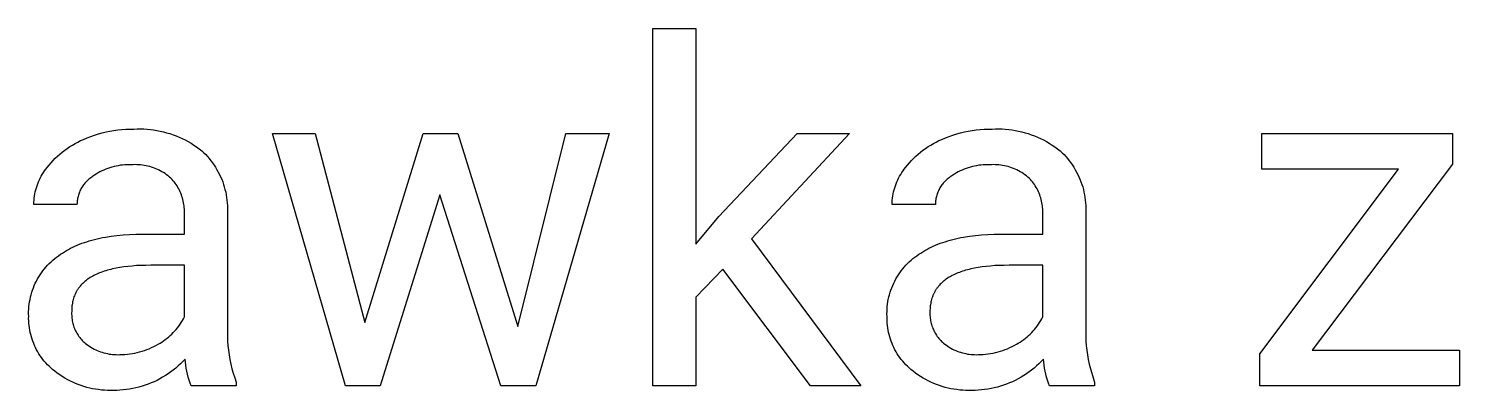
# Model space of a CAD drawing. Header units: millimetres. Extents: x 4001 to 9794, y -321 to 3726.
# Drawn here: x 7895.1 to 8038.2, y -61.9 to -25.6 of the extents above; entities that cross this region are included whole.
import ezdxf

# ---------------------------------------------------------------- set-up
doc = ezdxf.new("R2010")
doc.units = ezdxf.units.MM
doc.header["$MEASUREMENT"] = 0
doc.layers.add('Domyślny', color=7, linetype='Continuous', true_color=0x000000)

msp = doc.modelspace()

# ---------------------------------------------------------------- linework, layer by layer
at = {"layer": 'Domyślny'}
for p, q in [((7957.53, -61.41), (7957.53, -25.62)), ((7957.53, -25.62), (7961.83, -25.62)), ((7961.83, -25.62), (7961.83, -47.23)), ((7903.59, -35.83), (7903.99, -35.78)), ((7903.99, -35.78), (7904.38, -35.73)), ((7904.38, -35.73), (7904.78, -35.71)), ((7904.78, -35.71), (7905.18, -35.69)), ((7905.18, -35.69), (7905.58, -35.69)), ((7905.58, -35.69), (7905.91, -35.68)), ((7905.91, -35.68), (7906.24, -35.67)), ((7906.24, -35.67), (7906.58, -35.68)), ((7906.58, -35.68), (7906.91, -35.7)), ((7906.91, -35.7), (7907.24, -35.73)), ((7907.24, -35.73), (7907.57, -35.77)), ((7907.57, -35.77), (7907.9, -35.83)), ((7989.49, -35.83), (7989.88, -35.78)), ((7989.88, -35.78), (7990.28, -35.73)), ((7990.28, -35.73), (7990.68, -35.71)), ((7990.68, -35.71), (7991.07, -35.69)), ((7991.07, -35.69), (7991.47, -35.69)), ((7991.47, -35.69), (7991.81, -35.68)), ((7991.81, -35.68), (7992.14, -35.67)), ((7992.14, -35.67), (7992.47, -35.68)), ((7992.47, -35.68), (7992.8, -35.7)), ((7992.8, -35.7), (7993.14, -35.73)), ((7993.14, -35.73), (7993.47, -35.77)), ((7993.47, -35.77), (7993.79, -35.83)), ((7899.44, -37.29), (7899.71, -37.13)), ((7899.71, -37.13), (7899.98, -36.99)), ((7899.98, -36.99), (7900.26, -36.85)), ((7900.26, -36.85), (7900.54, -36.73)), ((7900.54, -36.73), (7900.91, -36.57)), ((7900.91, -36.57), (7901.28, -36.43)), ((7901.28, -36.43), (7901.66, -36.3)), ((7901.66, -36.3), (7902.04, -36.18)), ((7902.04, -36.18), (7902.42, -36.07)), ((7902.42, -36.07), (7902.81, -35.98)), ((7902.81, -35.98), (7903.2, -35.9)), ((7903.2, -35.9), (7903.59, -35.83)), ((7907.9, -35.83), (7908.23, -35.89)), ((7908.23, -35.89), (7908.55, -35.96)), ((7908.55, -35.96), (7908.87, -36.05)), ((7908.87, -36.05), (7909.19, -36.14)), ((7909.19, -36.14), (7909.51, -36.25)), ((7909.51, -36.25), (7909.82, -36.37)), ((7909.82, -36.37), (7910.12, -36.5)), ((7910.12, -36.5), (7910.43, -36.63)), ((7910.43, -36.63), (7910.73, -36.78)), ((7910.73, -36.78), (7911.02, -36.94)), ((7911.02, -36.94), (7911.31, -37.11)), ((7911.31, -37.11), (7911.59, -37.29)), ((7926.76, -61.41), (7919.45, -36.14)), ((7919.45, -36.14), (7923.73, -36.14)), ((7923.73, -36.14), (7928.69, -55.06)), ((7928.69, -55.06), (7934.55, -36.14)), ((7934.55, -36.14), (7938.02, -36.14)), ((7938.02, -36.14), (7944, -55.46)), ((7944, -55.46), (7948.83, -36.14)), ((7953.14, -36.14), (7945.81, -61.41)), ((7948.83, -36.14), (7953.14, -36.14)), ((7964.13, -44.45), (7971.97, -36.14)), ((7977.21, -36.14), (7967.41, -46.7)), ((7971.97, -36.14), (7977.21, -36.14)), ((7985.34, -37.29), (7985.6, -37.13)), ((7985.6, -37.13), (7985.88, -36.99)), ((7985.88, -36.99), (7986.15, -36.85)), ((7986.15, -36.85), (7986.44, -36.73)), ((7986.44, -36.73), (7986.8, -36.57)), ((7986.8, -36.57), (7987.18, -36.43)), ((7987.18, -36.43), (7987.55, -36.3)), ((7987.55, -36.3), (7987.93, -36.18)), ((7987.93, -36.18), (7988.32, -36.07)), ((7988.32, -36.07), (7988.7, -35.98)), ((7988.7, -35.98), (7989.09, -35.9)), ((7989.09, -35.9), (7989.49, -35.83)), ((7993.79, -35.83), (7994.12, -35.89)), ((7994.12, -35.89), (7994.45, -35.96)), ((7994.45, -35.96), (7994.77, -36.05)), ((7994.77, -36.05), (7995.09, -36.14)), ((7995.09, -36.14), (7995.4, -36.25)), ((7995.4, -36.25), (7995.71, -36.37)), ((7995.71, -36.37), (7996.02, -36.5)), ((7996.02, -36.5), (7996.32, -36.63)), ((7996.32, -36.63), (7996.62, -36.78)), ((7996.62, -36.78), (7996.91, -36.94)), ((7996.91, -36.94), (7997.2, -37.11)), ((7997.2, -37.11), (7997.48, -37.29)), ((8018.47, -39.72), (8018.47, -36.14)), ((8018.47, -36.14), (8037.54, -36.14)), ((8037.54, -36.14), (8037.54, -39.2)), ((7897.52, -38.84), (7897.73, -38.62)), ((7897.73, -38.62), (7897.96, -38.4)), ((7897.96, -38.4), (7898.19, -38.2)), ((7898.19, -38.2), (7898.43, -38)), ((7898.43, -38), (7898.67, -37.81)), ((7898.67, -37.81), (7898.92, -37.63)), ((7898.92, -37.63), (7899.18, -37.45)), ((7899.18, -37.45), (7899.44, -37.29)), ((7911.59, -37.29), (7911.86, -37.47)), ((7911.86, -37.47), (7912.13, -37.67)), ((7912.13, -37.67), (7912.4, -37.87)), ((7912.4, -37.87), (7912.59, -38.06)), ((7912.59, -38.06), (7912.78, -38.25)), ((7912.78, -38.25), (7912.96, -38.45)), ((7912.96, -38.45), (7913.14, -38.65)), ((7913.14, -38.65), (7913.31, -38.86)), ((7983.41, -38.84), (7983.63, -38.62)), ((7983.63, -38.62), (7983.85, -38.4)), ((7983.85, -38.4), (7984.08, -38.2)), ((7984.08, -38.2), (7984.32, -38)), ((7984.32, -38), (7984.56, -37.81)), ((7984.56, -37.81), (7984.82, -37.63)), ((7984.82, -37.63), (7985.07, -37.45)), ((7985.07, -37.45), (7985.34, -37.29)), ((7997.48, -37.29), (7997.76, -37.47)), ((7997.76, -37.47), (7998.03, -37.67)), ((7998.03, -37.67), (7998.29, -37.87)), ((7998.29, -37.87), (7998.49, -38.06)), ((7998.49, -38.06), (7998.68, -38.25)), ((7998.68, -38.25), (7998.86, -38.45)), ((7998.86, -38.45), (7999.03, -38.65)), ((7999.03, -38.65), (7999.2, -38.86)), ((7896.43, -40.23), (7896.54, -40.05)), ((7896.54, -40.05), (7896.66, -39.88)), ((7896.66, -39.88), (7896.78, -39.71)), ((7896.78, -39.71), (7896.91, -39.54)), ((7896.91, -39.54), (7897.11, -39.3)), ((7897.11, -39.3), (7897.31, -39.07)), ((7897.31, -39.07), (7897.52, -38.84)), ((7902.01, -40.08), (7901.82, -40.19)), ((7902.2, -39.98), (7902.01, -40.08)), ((7902.39, -39.88), (7902.2, -39.98)), ((7902.59, -39.79), (7902.39, -39.88)), ((7902.79, -39.71), (7902.59, -39.79)), ((7902.99, -39.63), (7902.79, -39.71)), ((7903.19, -39.56), (7902.99, -39.63)), ((7903.4, -39.5), (7903.19, -39.56)), ((7903.61, -39.44), (7903.4, -39.5)), ((7903.82, -39.4), (7903.61, -39.44)), ((7904.03, -39.36), (7903.82, -39.4)), ((7904.25, -39.32), (7904.03, -39.36)), ((7904.46, -39.3), (7904.25, -39.32)), ((7904.68, -39.28), (7904.46, -39.3)), ((7904.89, -39.27), (7904.68, -39.28)), ((7905.11, -39.26), (7904.89, -39.27)), ((7905.32, -39.27), (7905.11, -39.26)), ((7905.51, -39.26), (7905.32, -39.27)), ((7905.7, -39.25), (7905.51, -39.26)), ((7905.89, -39.26), (7905.7, -39.25)), ((7906.07, -39.27), (7905.89, -39.26)), ((7906.26, -39.28), (7906.07, -39.27)), ((7906.45, -39.3), (7906.26, -39.28)), ((7906.63, -39.33), (7906.45, -39.3)), ((7906.81, -39.37), (7906.63, -39.33)), ((7907, -39.41), (7906.81, -39.37)), ((7907.18, -39.45), (7907, -39.41)), ((7907.36, -39.51), (7907.18, -39.45)), ((7907.54, -39.57), (7907.36, -39.51)), ((7907.71, -39.63), (7907.54, -39.57)), ((7907.88, -39.71), (7907.71, -39.63)), ((7908.05, -39.78), (7907.88, -39.71)), ((7908.22, -39.87), (7908.05, -39.78)), ((7908.39, -39.96), (7908.22, -39.87)), ((7908.55, -40.05), (7908.39, -39.96)), ((7908.71, -40.15), (7908.55, -40.05)), ((7913.31, -38.86), (7913.47, -39.08)), ((7913.47, -39.08), (7913.62, -39.3)), ((7913.62, -39.3), (7913.77, -39.52)), ((7913.77, -39.52), (7913.91, -39.76)), ((7913.91, -39.76), (7914.04, -39.99)), ((7914.04, -39.99), (7914.16, -40.23)), ((7982.33, -40.23), (7982.44, -40.05)), ((7982.44, -40.05), (7982.56, -39.88)), ((7982.56, -39.88), (7982.68, -39.71)), ((7982.68, -39.71), (7982.81, -39.54)), ((7982.81, -39.54), (7983, -39.3)), ((7983, -39.3), (7983.2, -39.07)), ((7983.2, -39.07), (7983.41, -38.84)), ((7987.9, -40.08), (7987.72, -40.19)), ((7988.09, -39.98), (7987.9, -40.08)), ((7988.29, -39.88), (7988.09, -39.98)), ((7988.48, -39.79), (7988.29, -39.88)), ((7988.68, -39.71), (7988.48, -39.79)), ((7988.88, -39.63), (7988.68, -39.71)), ((7989.09, -39.56), (7988.88, -39.63)), ((7989.3, -39.5), (7989.09, -39.56)), ((7989.5, -39.44), (7989.3, -39.5)), ((7989.72, -39.4), (7989.5, -39.44)), ((7989.93, -39.36), (7989.72, -39.4)), ((7990.14, -39.32), (7989.93, -39.36)), ((7990.36, -39.3), (7990.14, -39.32)), ((7990.57, -39.28), (7990.36, -39.3)), ((7990.79, -39.27), (7990.57, -39.28)), ((7991, -39.26), (7990.79, -39.27)), ((7991.22, -39.27), (7991, -39.26)), ((7991.41, -39.26), (7991.22, -39.27)), ((7991.59, -39.25), (7991.41, -39.26)), ((7991.78, -39.26), (7991.59, -39.25)), ((7991.97, -39.27), (7991.78, -39.26)), ((7992.15, -39.28), (7991.97, -39.27)), ((7992.34, -39.3), (7992.15, -39.28)), ((7992.53, -39.33), (7992.34, -39.3)), ((7992.71, -39.37), (7992.53, -39.33)), ((7992.89, -39.41), (7992.71, -39.37)), ((7993.07, -39.45), (7992.89, -39.41)), ((7993.25, -39.51), (7993.07, -39.45)), ((7993.43, -39.57), (7993.25, -39.51)), ((7993.61, -39.63), (7993.43, -39.57)), ((7993.78, -39.71), (7993.61, -39.63)), ((7993.95, -39.78), (7993.78, -39.71)), ((7994.12, -39.87), (7993.95, -39.78)), ((7994.28, -39.96), (7994.12, -39.87)), ((7994.44, -40.05), (7994.28, -39.96)), ((7994.6, -40.15), (7994.44, -40.05)), ((7999.2, -38.86), (7999.36, -39.08)), ((7999.36, -39.08), (7999.52, -39.3)), ((7999.52, -39.3), (7999.66, -39.52)), ((7999.66, -39.52), (7999.8, -39.76)), ((7999.8, -39.76), (7999.93, -39.99)), ((7999.93, -39.99), (8000.05, -40.23)), ((8018.26, -58.19), (8032.15, -39.72)), ((8032.15, -39.72), (8018.47, -39.72)), ((8037.54, -39.2), (8023.51, -57.83)), ((7895.84, -41.58), (7895.9, -41.38)), ((7895.9, -41.38), (7895.97, -41.18)), ((7895.97, -41.18), (7896.05, -40.98)), ((7896.05, -40.98), (7896.14, -40.79)), ((7896.14, -40.79), (7896.23, -40.6)), ((7896.23, -40.6), (7896.33, -40.42)), ((7896.33, -40.42), (7896.43, -40.23)), ((7900.42, -41.49), (7900.36, -41.58)), ((7900.48, -41.39), (7900.42, -41.49)), ((7900.55, -41.29), (7900.48, -41.39)), ((7900.62, -41.2), (7900.55, -41.29)), ((7900.69, -41.11), (7900.62, -41.2)), ((7900.76, -41.03), (7900.69, -41.11)), ((7900.84, -40.94), (7900.76, -41.03)), ((7900.92, -40.86), (7900.84, -40.94)), ((7901.01, -40.78), (7900.92, -40.86)), ((7901.09, -40.7), (7901.01, -40.78)), ((7901.18, -40.63), (7901.09, -40.7)), ((7901.27, -40.56), (7901.18, -40.63)), ((7901.37, -40.49), (7901.27, -40.56)), ((7901.46, -40.43), (7901.37, -40.49)), ((7901.64, -40.3), (7901.46, -40.43)), ((7901.82, -40.19), (7901.64, -40.3)), ((7908.86, -40.26), (7908.71, -40.15)), ((7909.01, -40.37), (7908.86, -40.26)), ((7909.16, -40.49), (7909.01, -40.37)), ((7909.3, -40.61), (7909.16, -40.49)), ((7909.41, -40.73), (7909.3, -40.61)), ((7909.52, -40.86), (7909.41, -40.73)), ((7909.62, -40.98), (7909.52, -40.86)), ((7909.72, -41.12), (7909.62, -40.98)), ((7909.82, -41.25), (7909.72, -41.12)), ((7909.91, -41.39), (7909.82, -41.25)), ((7909.99, -41.53), (7909.91, -41.39)), ((7914.16, -40.23), (7914.27, -40.48)), ((7914.27, -40.48), (7914.38, -40.72)), ((7914.38, -40.72), (7914.48, -40.98)), ((7914.48, -40.98), (7914.56, -41.23)), ((7914.56, -41.23), (7914.64, -41.49)), ((7914.64, -41.49), (7914.71, -41.75)), ((7981.73, -41.58), (7981.8, -41.38)), ((7981.8, -41.38), (7981.87, -41.18)), ((7981.87, -41.18), (7981.95, -40.98)), ((7981.95, -40.98), (7982.03, -40.79)), ((7982.03, -40.79), (7982.12, -40.6)), ((7982.12, -40.6), (7982.22, -40.42)), ((7982.22, -40.42), (7982.33, -40.23)), ((7986.31, -41.49), (7986.25, -41.58)), ((7986.38, -41.39), (7986.31, -41.49)), ((7986.44, -41.29), (7986.38, -41.39)), ((7986.51, -41.2), (7986.44, -41.29)), ((7986.58, -41.11), (7986.51, -41.2)), ((7986.66, -41.03), (7986.58, -41.11)), ((7986.74, -40.94), (7986.66, -41.03)), ((7986.82, -40.86), (7986.74, -40.94)), ((7986.9, -40.78), (7986.82, -40.86)), ((7986.99, -40.7), (7986.9, -40.78)), ((7987.08, -40.63), (7986.99, -40.7)), ((7987.17, -40.56), (7987.08, -40.63)), ((7987.26, -40.49), (7987.17, -40.56)), ((7987.36, -40.43), (7987.26, -40.49)), ((7987.53, -40.3), (7987.36, -40.43)), ((7987.72, -40.19), (7987.53, -40.3)), ((7994.76, -40.26), (7994.6, -40.15)), ((7994.91, -40.37), (7994.76, -40.26)), ((7995.05, -40.49), (7994.91, -40.37)), ((7995.2, -40.61), (7995.05, -40.49)), ((7995.31, -40.73), (7995.2, -40.61)), ((7995.42, -40.86), (7995.31, -40.73)), ((7995.52, -40.98), (7995.42, -40.86)), ((7995.62, -41.12), (7995.52, -40.98)), ((7995.71, -41.25), (7995.62, -41.12)), ((7995.8, -41.39), (7995.71, -41.25)), ((7995.89, -41.53), (7995.8, -41.39)), ((8000.05, -40.23), (8000.17, -40.48)), ((8000.17, -40.48), (8000.27, -40.72)), ((8000.27, -40.72), (8000.37, -40.98)), ((8000.37, -40.98), (8000.46, -41.23)), ((8000.46, -41.23), (8000.54, -41.49)), ((8000.54, -41.49), (8000.61, -41.75)), ((7895.58, -43.02), (7895.6, -42.81)), ((7895.6, -42.81), (7895.62, -42.6)), ((7895.62, -42.6), (7895.65, -42.39)), ((7895.65, -42.39), (7895.69, -42.19)), ((7895.69, -42.19), (7895.73, -41.98)), ((7895.73, -41.98), (7895.78, -41.78)), ((7895.78, -41.78), (7895.84, -41.58)), ((7899.93, -42.89), (7899.91, -43)), ((7899.94, -42.77), (7899.93, -42.89)), ((7899.96, -42.66), (7899.94, -42.77)), ((7899.98, -42.55), (7899.96, -42.66)), ((7900.01, -42.43), (7899.98, -42.55)), ((7900.04, -42.32), (7900.01, -42.43)), ((7900.08, -42.21), (7900.04, -42.32)), ((7900.12, -42.1), (7900.08, -42.21)), ((7900.16, -42), (7900.12, -42.1)), ((7900.2, -41.89), (7900.16, -42)), ((7900.25, -41.79), (7900.2, -41.89)), ((7900.3, -41.69), (7900.25, -41.79)), ((7900.36, -41.58), (7900.3, -41.69)), ((7910.08, -41.67), (7909.99, -41.53)), ((7910.15, -41.82), (7910.08, -41.67)), ((7910.22, -41.97), (7910.15, -41.82)), ((7910.29, -42.12), (7910.22, -41.97)), ((7910.35, -42.27), (7910.29, -42.12)), ((7910.4, -42.43), (7910.35, -42.27)), ((7910.45, -42.59), (7910.4, -42.43)), ((7910.5, -42.75), (7910.45, -42.59)), ((7910.54, -42.91), (7910.5, -42.75)), ((7910.57, -43.07), (7910.54, -42.91)), ((7914.71, -41.75), (7914.78, -42.01)), ((7914.78, -42.01), (7914.83, -42.27)), ((7914.83, -42.27), (7914.87, -42.54)), ((7914.87, -42.54), (7914.91, -42.81)), ((7914.91, -42.81), (7914.93, -43.07)), ((7936.2, -42.26), (7930.25, -61.41)), ((7942.32, -61.41), (7936.2, -42.26)), ((7981.48, -43.02), (7981.49, -42.81)), ((7981.49, -42.81), (7981.51, -42.6)), ((7981.51, -42.6), (7981.54, -42.39)), ((7981.54, -42.39), (7981.58, -42.19)), ((7981.58, -42.19), (7981.62, -41.98)), ((7981.62, -41.98), (7981.68, -41.78)), ((7981.68, -41.78), (7981.73, -41.58)), ((7985.82, -42.89), (7985.81, -43)), ((7985.84, -42.77), (7985.82, -42.89)), ((7985.86, -42.66), (7985.84, -42.77)), ((7985.88, -42.55), (7985.86, -42.66)), ((7985.91, -42.43), (7985.88, -42.55)), ((7985.94, -42.32), (7985.91, -42.43)), ((7985.97, -42.21), (7985.94, -42.32)), ((7986.01, -42.1), (7985.97, -42.21)), ((7986.05, -42), (7986.01, -42.1)), ((7986.1, -41.89), (7986.05, -42)), ((7986.15, -41.79), (7986.1, -41.89)), ((7986.2, -41.69), (7986.15, -41.79)), ((7986.25, -41.58), (7986.2, -41.69)), ((7995.97, -41.67), (7995.89, -41.53)), ((7996.05, -41.82), (7995.97, -41.67)), ((7996.12, -41.97), (7996.05, -41.82)), ((7996.18, -42.12), (7996.12, -41.97)), ((7996.24, -42.27), (7996.18, -42.12)), ((7996.3, -42.43), (7996.24, -42.27)), ((7996.35, -42.59), (7996.3, -42.43)), ((7996.39, -42.75), (7996.35, -42.59)), ((7996.43, -42.91), (7996.39, -42.75)), ((7996.46, -43.07), (7996.43, -42.91)), ((8000.61, -41.75), (8000.67, -42.01)), ((8000.67, -42.01), (8000.72, -42.27)), ((8000.72, -42.27), (8000.77, -42.54)), ((8000.77, -42.54), (8000.8, -42.81)), ((8000.8, -42.81), (8000.83, -43.07)), ((7895.58, -43.23), (7895.58, -43.02)), ((7899.9, -43.23), (7895.58, -43.23)), ((7899.91, -43.12), (7899.9, -43.23)), ((7899.91, -43), (7899.91, -43.12)), ((7910.6, -43.23), (7910.57, -43.07)), ((7910.62, -43.39), (7910.6, -43.23)), ((7910.64, -43.56), (7910.62, -43.39)), ((7910.65, -43.72), (7910.64, -43.56)), ((7910.65, -43.89), (7910.65, -43.72)), ((7910.66, -44.05), (7910.65, -43.89)), ((7910.65, -44.22), (7910.66, -44.05)), ((7910.65, -46.2), (7910.65, -44.22)), ((7914.93, -43.07), (7914.95, -43.34)), ((7914.95, -43.34), (7914.96, -43.61)), ((7914.96, -43.61), (7914.96, -43.88)), ((7914.96, -43.88), (7914.96, -55.51)), ((7981.47, -43.23), (7981.48, -43.02)), ((7985.8, -43.23), (7981.47, -43.23)), ((7985.81, -43), (7985.8, -43.12)), ((7985.8, -43.12), (7985.8, -43.23)), ((7996.49, -43.23), (7996.46, -43.07)), ((7996.52, -43.39), (7996.49, -43.23)), ((7996.53, -43.56), (7996.52, -43.39)), ((7996.54, -43.72), (7996.53, -43.56)), ((7996.55, -43.89), (7996.54, -43.72)), ((7996.54, -44.22), (7996.55, -44.05)), ((7996.54, -46.2), (7996.54, -44.22)), ((7996.55, -44.05), (7996.55, -43.89)), ((8000.83, -43.07), (8000.85, -43.34)), ((8000.85, -43.34), (8000.85, -43.61)), ((8000.85, -43.61), (8000.85, -43.88)), ((8000.85, -43.88), (8000.85, -55.51)), ((7961.83, -47.23), (7964.13, -44.45)), ((7899.93, -47.32), (7900.16, -47.23)), ((7900.16, -47.23), (7900.4, -47.13)), ((7900.4, -47.13), (7900.64, -47.05)), ((7900.64, -47.05), (7900.88, -46.97)), ((7900.88, -46.97), (7901.13, -46.89)), ((7901.13, -46.89), (7901.39, -46.81)), ((7901.39, -46.81), (7901.65, -46.74)), ((7901.65, -46.74), (7901.92, -46.68)), ((7901.92, -46.68), (7902.19, -46.62)), ((7902.19, -46.62), (7902.46, -46.56)), ((7902.46, -46.56), (7902.74, -46.51)), ((7902.74, -46.51), (7903.31, -46.41)), ((7903.31, -46.41), (7903.9, -46.34)), ((7903.9, -46.34), (7904.52, -46.28)), ((7904.52, -46.28), (7905.15, -46.24)), ((7905.15, -46.24), (7905.79, -46.21)), ((7905.79, -46.21), (7906.46, -46.2)), ((7906.46, -46.2), (7910.65, -46.2)), ((7967.41, -46.7), (7978.35, -61.41)), ((7985.82, -47.32), (7986.05, -47.23)), ((7986.05, -47.23), (7986.29, -47.13)), ((7986.29, -47.13), (7986.53, -47.05)), ((7986.53, -47.05), (7986.78, -46.97)), ((7986.78, -46.97), (7987.03, -46.89)), ((7987.03, -46.89), (7987.28, -46.81)), ((7987.28, -46.81), (7987.54, -46.74)), ((7987.54, -46.74), (7987.81, -46.68)), ((7987.81, -46.68), (7988.08, -46.62)), ((7988.08, -46.62), (7988.35, -46.56)), ((7988.35, -46.56), (7988.63, -46.51)), ((7988.63, -46.51), (7989.21, -46.41)), ((7989.21, -46.41), (7989.8, -46.34)), ((7989.8, -46.34), (7990.41, -46.28)), ((7990.41, -46.28), (7991.04, -46.24)), ((7991.04, -46.24), (7991.69, -46.21)), ((7991.69, -46.21), (7992.36, -46.2)), ((7992.36, -46.2), (7996.54, -46.2)), ((7897.48, -48.82), (7897.67, -48.66)), ((7897.67, -48.66), (7897.86, -48.51)), ((7897.86, -48.51), (7898.05, -48.37)), ((7898.05, -48.37), (7898.24, -48.23)), ((7898.24, -48.23), (7898.44, -48.11)), ((7898.44, -48.11), (7898.64, -47.98)), ((7898.64, -47.98), (7898.84, -47.86)), ((7898.84, -47.86), (7899.05, -47.74)), ((7899.05, -47.74), (7899.26, -47.63)), ((7899.26, -47.63), (7899.48, -47.52)), ((7899.48, -47.52), (7899.7, -47.42)), ((7899.7, -47.42), (7899.93, -47.32)), ((7983.37, -48.82), (7983.56, -48.66)), ((7983.56, -48.66), (7983.75, -48.51)), ((7983.75, -48.51), (7983.95, -48.37)), ((7983.95, -48.37), (7984.14, -48.23)), ((7984.14, -48.23), (7984.33, -48.11)), ((7984.33, -48.11), (7984.53, -47.98)), ((7984.53, -47.98), (7984.73, -47.86)), ((7984.73, -47.86), (7984.94, -47.74)), ((7984.94, -47.74), (7985.15, -47.63)), ((7985.15, -47.63), (7985.37, -47.52)), ((7985.37, -47.52), (7985.59, -47.42)), ((7985.59, -47.42), (7985.82, -47.32)), ((7896.21, -50.29), (7896.34, -50.08)), ((7896.34, -50.08), (7896.49, -49.89)), ((7896.49, -49.89), (7896.64, -49.7)), ((7896.64, -49.7), (7896.79, -49.51)), ((7896.79, -49.51), (7896.95, -49.33)), ((7896.95, -49.33), (7897.12, -49.15)), ((7897.12, -49.15), (7897.3, -48.98)), ((7897.3, -48.98), (7897.48, -48.82)), ((7902.16, -50.1), (7902.01, -50.16)), ((7902.3, -50.04), (7902.16, -50.1)), ((7902.46, -49.99), (7902.3, -50.04)), ((7902.61, -49.93), (7902.46, -49.99)), ((7902.77, -49.88), (7902.61, -49.93)), ((7902.94, -49.83), (7902.77, -49.88)), ((7903.11, -49.79), (7902.94, -49.83)), ((7903.28, -49.74), (7903.11, -49.79)), ((7903.45, -49.7), (7903.28, -49.74)), ((7903.82, -49.62), (7903.45, -49.7)), ((7904.2, -49.56), (7903.82, -49.62)), ((7904.59, -49.5), (7904.2, -49.56)), ((7905, -49.45), (7904.59, -49.5)), ((7905.42, -49.41), (7905, -49.45)), ((7905.86, -49.37), (7905.42, -49.41)), ((7906.32, -49.35), (7905.86, -49.37)), ((7906.79, -49.34), (7906.32, -49.35)), ((7907.28, -49.33), (7906.79, -49.34)), ((7910.65, -49.33), (7907.28, -49.33)), ((7910.65, -54.51), (7910.65, -49.33)), ((7964.53, -49.71), (7961.83, -52.54)), ((7973.3, -61.41), (7964.53, -49.71)), ((7982.1, -50.29), (7982.24, -50.08)), ((7982.24, -50.08), (7982.38, -49.89)), ((7982.38, -49.89), (7982.53, -49.7)), ((7982.53, -49.7), (7982.69, -49.51)), ((7982.69, -49.51), (7982.85, -49.33)), ((7982.85, -49.33), (7983.02, -49.15)), ((7983.02, -49.15), (7983.19, -48.98)), ((7983.19, -48.98), (7983.37, -48.82)), ((7988.05, -50.1), (7987.91, -50.16)), ((7988.2, -50.04), (7988.05, -50.1)), ((7988.35, -49.99), (7988.2, -50.04)), ((7988.51, -49.93), (7988.35, -49.99)), ((7988.67, -49.88), (7988.51, -49.93)), ((7988.83, -49.83), (7988.67, -49.88)), ((7989, -49.79), (7988.83, -49.83)), ((7989.17, -49.74), (7989, -49.79)), ((7989.35, -49.7), (7989.17, -49.74)), ((7989.71, -49.62), (7989.35, -49.7)), ((7990.09, -49.56), (7989.71, -49.62)), ((7990.48, -49.5), (7990.09, -49.56)), ((7990.89, -49.45), (7990.48, -49.5)), ((7991.32, -49.41), (7990.89, -49.45)), ((7991.76, -49.37), (7991.32, -49.41)), ((7992.21, -49.35), (7991.76, -49.37)), ((7992.69, -49.34), (7992.21, -49.35)), ((7993.17, -49.33), (7992.69, -49.34)), ((7996.54, -49.33), (7993.17, -49.33)), ((7996.54, -54.51), (7996.54, -49.33)), ((7895.54, -51.58), (7895.63, -51.36)), ((7895.63, -51.36), (7895.73, -51.14)), ((7895.73, -51.14), (7895.84, -50.92)), ((7895.84, -50.92), (7895.95, -50.7)), ((7895.95, -50.7), (7896.08, -50.49)), ((7896.08, -50.49), (7896.21, -50.29)), ((7900.14, -51.53), (7900.1, -51.58)), ((7900.18, -51.48), (7900.14, -51.53)), ((7900.22, -51.43), (7900.18, -51.48)), ((7900.3, -51.33), (7900.22, -51.43)), ((7900.39, -51.24), (7900.3, -51.33)), ((7900.48, -51.15), (7900.39, -51.24)), ((7900.57, -51.06), (7900.48, -51.15)), ((7900.67, -50.97), (7900.57, -51.06)), ((7900.78, -50.88), (7900.67, -50.97)), ((7900.88, -50.8), (7900.78, -50.88)), ((7900.99, -50.72), (7900.88, -50.8)), ((7901.11, -50.64), (7900.99, -50.72)), ((7901.22, -50.57), (7901.11, -50.64)), ((7901.35, -50.49), (7901.22, -50.57)), ((7901.47, -50.42), (7901.35, -50.49)), ((7901.6, -50.35), (7901.47, -50.42)), ((7901.73, -50.29), (7901.6, -50.35)), ((7901.87, -50.22), (7901.73, -50.29)), ((7902.01, -50.16), (7901.87, -50.22)), ((7981.43, -51.58), (7981.53, -51.36)), ((7981.53, -51.36), (7981.63, -51.14)), ((7981.63, -51.14), (7981.73, -50.92)), ((7981.73, -50.92), (7981.85, -50.7)), ((7981.85, -50.7), (7981.97, -50.49)), ((7981.97, -50.49), (7982.1, -50.29)), ((7986.03, -51.53), (7986, -51.58)), ((7986.07, -51.48), (7986.03, -51.53)), ((7986.11, -51.43), (7986.07, -51.48)), ((7986.2, -51.33), (7986.11, -51.43)), ((7986.28, -51.24), (7986.2, -51.33)), ((7986.37, -51.15), (7986.28, -51.24)), ((7986.47, -51.06), (7986.37, -51.15)), ((7986.57, -50.97), (7986.47, -51.06)), ((7986.67, -50.88), (7986.57, -50.97)), ((7986.78, -50.8), (7986.67, -50.88)), ((7986.89, -50.72), (7986.78, -50.8)), ((7987, -50.64), (7986.89, -50.72)), ((7987.12, -50.57), (7987, -50.64)), ((7987.24, -50.49), (7987.12, -50.57)), ((7987.37, -50.42), (7987.24, -50.49)), ((7987.49, -50.35), (7987.37, -50.42)), ((7987.63, -50.29), (7987.49, -50.35)), ((7987.77, -50.22), (7987.63, -50.29)), ((7987.91, -50.16), (7987.77, -50.22)), ((7895.15, -52.99), (7895.2, -52.75)), ((7895.2, -52.75), (7895.25, -52.51)), ((7895.25, -52.51), (7895.31, -52.28)), ((7895.31, -52.28), (7895.38, -52.04)), ((7895.38, -52.04), (7895.46, -51.81)), ((7895.46, -51.81), (7895.54, -51.58)), ((7899.49, -52.88), (7899.46, -53.01)), ((7899.52, -52.76), (7899.49, -52.88)), ((7899.56, -52.64), (7899.52, -52.76)), ((7899.6, -52.51), (7899.56, -52.64)), ((7899.65, -52.4), (7899.6, -52.51)), ((7899.67, -52.34), (7899.65, -52.4)), ((7899.69, -52.28), (7899.67, -52.34)), ((7899.72, -52.22), (7899.69, -52.28)), ((7899.75, -52.16), (7899.72, -52.22)), ((7899.77, -52.11), (7899.75, -52.16)), ((7899.8, -52.05), (7899.77, -52.11)), ((7899.83, -52), (7899.8, -52.05)), ((7899.86, -51.94), (7899.83, -52)), ((7899.89, -51.89), (7899.86, -51.94)), ((7899.93, -51.84), (7899.89, -51.89)), ((7899.96, -51.78), (7899.93, -51.84)), ((7899.99, -51.73), (7899.96, -51.78)), ((7900.03, -51.68), (7899.99, -51.73)), ((7900.06, -51.63), (7900.03, -51.68)), ((7900.1, -51.58), (7900.06, -51.63)), ((7961.83, -52.54), (7961.83, -61.41)), ((7981.05, -52.99), (7981.09, -52.75)), ((7981.09, -52.75), (7981.14, -52.51)), ((7981.14, -52.51), (7981.21, -52.28)), ((7981.21, -52.28), (7981.27, -52.04)), ((7981.27, -52.04), (7981.35, -51.81)), ((7981.35, -51.81), (7981.43, -51.58)), ((7985.39, -52.88), (7985.36, -53.01)), ((7985.42, -52.76), (7985.39, -52.88)), ((7985.46, -52.64), (7985.42, -52.76)), ((7985.5, -52.51), (7985.46, -52.64)), ((7985.54, -52.4), (7985.5, -52.51)), ((7985.56, -52.34), (7985.54, -52.4)), ((7985.59, -52.28), (7985.56, -52.34)), ((7985.61, -52.22), (7985.59, -52.28)), ((7985.64, -52.16), (7985.61, -52.22)), ((7985.67, -52.11), (7985.64, -52.16)), ((7985.7, -52.05), (7985.67, -52.11)), ((7985.73, -52), (7985.7, -52.05)), ((7985.76, -51.94), (7985.73, -52)), ((7985.79, -51.89), (7985.76, -51.94)), ((7985.82, -51.84), (7985.79, -51.89)), ((7985.85, -51.78), (7985.82, -51.84)), ((7985.89, -51.73), (7985.85, -51.78)), ((7985.92, -51.68), (7985.89, -51.73)), ((7985.96, -51.63), (7985.92, -51.68)), ((7986, -51.58), (7985.96, -51.63)), ((7895.06, -53.96), (7895.07, -53.72)), ((7895.06, -54.2), (7895.06, -53.96)), ((7895.07, -54.45), (7895.06, -54.2)), ((7895.07, -53.72), (7895.09, -53.47)), ((7895.09, -53.47), (7895.12, -53.23)), ((7895.12, -53.23), (7895.15, -52.99)), ((7899.37, -53.97), (7899.36, -54.1)), ((7899.36, -54.1), (7899.36, -54.24)), ((7899.36, -54.24), (7899.37, -54.37)), ((7899.38, -53.69), (7899.37, -53.83)), ((7899.37, -53.83), (7899.37, -53.97)), ((7899.37, -54.37), (7899.38, -54.5)), ((7899.39, -53.55), (7899.38, -53.69)), ((7899.4, -53.41), (7899.39, -53.55)), ((7899.42, -53.28), (7899.4, -53.41)), ((7899.44, -53.14), (7899.42, -53.28)), ((7899.46, -53.01), (7899.44, -53.14)), ((7980.95, -54.2), (7980.96, -53.96)), ((7980.96, -54.45), (7980.95, -54.2)), ((7980.96, -53.96), (7980.97, -53.72)), ((7980.97, -53.72), (7980.99, -53.47)), ((7980.99, -53.47), (7981.01, -53.23)), ((7981.01, -53.23), (7981.05, -52.99)), ((7985.27, -53.69), (7985.26, -53.83)), ((7985.26, -53.83), (7985.26, -53.97)), ((7985.26, -53.97), (7985.26, -54.1)), ((7985.26, -54.1), (7985.26, -54.24)), ((7985.26, -54.24), (7985.26, -54.37)), ((7985.26, -54.37), (7985.27, -54.5)), ((7985.28, -53.55), (7985.27, -53.69)), ((7985.29, -53.41), (7985.28, -53.55)), ((7985.31, -53.28), (7985.29, -53.41)), ((7985.33, -53.14), (7985.31, -53.28)), ((7985.36, -53.01), (7985.33, -53.14)), ((7895.06, -54.68), (7895.07, -54.45)), ((7895.07, -54.91), (7895.06, -54.68)), ((7895.08, -55.14), (7895.07, -54.91)), ((7895.11, -55.37), (7895.08, -55.14)), ((7895.14, -55.6), (7895.11, -55.37)), ((7895.18, -55.83), (7895.14, -55.6)), ((7895.22, -56.06), (7895.18, -55.83)), ((7899.38, -54.5), (7899.39, -54.63)), ((7899.39, -54.63), (7899.41, -54.76)), ((7899.41, -54.76), (7899.43, -54.89)), ((7899.43, -54.89), (7899.46, -55.02)), ((7899.46, -55.02), (7899.49, -55.15)), ((7899.49, -55.15), (7899.52, -55.28)), ((7899.52, -55.28), (7899.56, -55.4)), ((7899.56, -55.4), (7899.6, -55.53)), ((7899.6, -55.53), (7899.65, -55.65)), ((7899.65, -55.65), (7899.7, -55.77)), ((7899.7, -55.77), (7899.76, -55.89)), ((7909.69, -55.91), (7909.83, -55.75)), ((7909.83, -55.75), (7909.96, -55.59)), ((7909.96, -55.59), (7910.09, -55.42)), ((7910.09, -55.42), (7910.22, -55.24)), ((7910.22, -55.24), (7910.33, -55.06)), ((7910.33, -55.06), (7910.45, -54.88)), ((7910.45, -54.88), (7910.55, -54.7)), ((7910.55, -54.7), (7910.65, -54.51)), ((7914.96, -55.51), (7914.95, -55.98)), ((7980.96, -54.68), (7980.96, -54.45)), ((7980.97, -54.91), (7980.96, -54.68)), ((7980.98, -55.14), (7980.97, -54.91)), ((7981, -55.37), (7980.98, -55.14)), ((7981.03, -55.6), (7981, -55.37)), ((7981.07, -55.83), (7981.03, -55.6)), ((7981.12, -56.06), (7981.07, -55.83)), ((7985.27, -54.5), (7985.28, -54.63)), ((7985.28, -54.63), (7985.3, -54.76)), ((7985.3, -54.76), (7985.32, -54.89)), ((7985.32, -54.89), (7985.35, -55.02)), ((7985.35, -55.02), (7985.38, -55.15)), ((7985.38, -55.15), (7985.42, -55.28)), ((7985.42, -55.28), (7985.45, -55.4)), ((7985.45, -55.4), (7985.5, -55.53)), ((7985.5, -55.53), (7985.55, -55.65)), ((7985.55, -55.65), (7985.6, -55.77)), ((7985.6, -55.77), (7985.65, -55.89)), ((7995.58, -55.91), (7995.72, -55.75)), ((7995.72, -55.75), (7995.86, -55.59)), ((7995.86, -55.59), (7995.99, -55.42)), ((7995.99, -55.42), (7996.11, -55.24)), ((7996.11, -55.24), (7996.23, -55.06)), ((7996.23, -55.06), (7996.34, -54.88)), ((7996.34, -54.88), (7996.45, -54.7)), ((7996.45, -54.7), (7996.54, -54.51)), ((8000.85, -55.51), (8000.84, -55.98)), ((7895.27, -56.28), (7895.22, -56.06)), ((7895.34, -56.51), (7895.27, -56.28)), ((7895.4, -56.73), (7895.34, -56.51)), ((7895.48, -56.95), (7895.4, -56.73)), ((7895.57, -57.16), (7895.48, -56.95)), ((7895.66, -57.37), (7895.57, -57.16)), ((7899.76, -55.89), (7899.82, -56.01)), ((7899.82, -56.01), (7899.88, -56.13)), ((7899.88, -56.13), (7899.95, -56.24)), ((7899.95, -56.24), (7900.02, -56.35)), ((7900.02, -56.35), (7900.1, -56.46)), ((7900.1, -56.46), (7900.17, -56.56)), ((7900.17, -56.56), (7900.26, -56.67)), ((7900.26, -56.67), (7900.34, -56.77)), ((7900.34, -56.77), (7900.43, -56.87)), ((7900.43, -56.87), (7900.52, -56.96)), ((7900.52, -56.96), (7900.62, -57.05)), ((7900.62, -57.05), (7900.72, -57.14)), ((7900.72, -57.14), (7900.86, -57.25)), ((7900.86, -57.25), (7901, -57.35)), ((7907.8, -57.36), (7908.02, -57.23)), ((7908.02, -57.23), (7908.21, -57.13)), ((7908.21, -57.13), (7908.39, -57.02)), ((7908.39, -57.02), (7908.57, -56.9)), ((7908.57, -56.9), (7908.74, -56.77)), ((7908.74, -56.77), (7908.91, -56.64)), ((7908.91, -56.64), (7909.08, -56.51)), ((7909.08, -56.51), (7909.24, -56.37)), ((7909.24, -56.37), (7909.39, -56.22)), ((7909.39, -56.22), (7909.54, -56.07)), ((7909.54, -56.07), (7909.69, -55.91)), ((7914.95, -55.98), (7914.95, -56.45)), ((7914.95, -56.45), (7914.97, -56.92)), ((7914.97, -56.92), (7915.01, -57.38)), ((7981.17, -56.28), (7981.12, -56.06)), ((7981.23, -56.51), (7981.17, -56.28)), ((7981.3, -56.73), (7981.23, -56.51)), ((7981.38, -56.95), (7981.3, -56.73)), ((7981.46, -57.16), (7981.38, -56.95)), ((7981.55, -57.37), (7981.46, -57.16)), ((7985.65, -55.89), (7985.71, -56.01)), ((7985.71, -56.01), (7985.78, -56.13)), ((7985.78, -56.13), (7985.84, -56.24)), ((7985.84, -56.24), (7985.92, -56.35)), ((7985.92, -56.35), (7985.99, -56.46)), ((7985.99, -56.46), (7986.07, -56.56)), ((7986.07, -56.56), (7986.15, -56.67)), ((7986.15, -56.67), (7986.24, -56.77)), ((7986.24, -56.77), (7986.33, -56.87)), ((7986.33, -56.87), (7986.42, -56.96)), ((7986.42, -56.96), (7986.51, -57.05)), ((7986.51, -57.05), (7986.61, -57.14)), ((7986.61, -57.14), (7986.75, -57.25)), ((7986.75, -57.25), (7986.9, -57.35)), ((7993.7, -57.36), (7993.92, -57.23)), ((7993.92, -57.23), (7994.1, -57.13)), ((7994.1, -57.13), (7994.28, -57.02)), ((7994.28, -57.02), (7994.46, -56.9)), ((7994.46, -56.9), (7994.64, -56.77)), ((7994.64, -56.77), (7994.81, -56.64)), ((7994.81, -56.64), (7994.97, -56.51)), ((7994.97, -56.51), (7995.13, -56.37)), ((7995.13, -56.37), (7995.29, -56.22)), ((7995.29, -56.22), (7995.44, -56.07)), ((7995.44, -56.07), (7995.58, -55.91)), ((8000.84, -55.98), (8000.84, -56.45)), ((8000.84, -56.45), (8000.86, -56.92)), ((8000.86, -56.92), (8000.9, -57.38)), ((7895.75, -57.58), (7895.66, -57.37)), ((7895.86, -57.79), (7895.75, -57.58)), ((7895.97, -57.99), (7895.86, -57.79)), ((7896.09, -58.19), (7895.97, -57.99)), ((7896.22, -58.39), (7896.09, -58.19)), ((7896.35, -58.58), (7896.22, -58.39)), ((7896.49, -58.76), (7896.35, -58.58)), ((7901, -57.35), (7901.15, -57.45)), ((7901.15, -57.45), (7901.3, -57.55)), ((7901.3, -57.55), (7901.45, -57.64)), ((7901.45, -57.64), (7901.61, -57.72)), ((7901.61, -57.72), (7901.77, -57.8)), ((7901.77, -57.8), (7901.93, -57.87)), ((7901.93, -57.87), (7902.1, -57.94)), ((7902.1, -57.94), (7902.26, -58)), ((7902.26, -58), (7902.43, -58.05)), ((7902.43, -58.05), (7902.6, -58.1)), ((7902.6, -58.1), (7902.77, -58.15)), ((7902.77, -58.15), (7902.95, -58.18)), ((7902.95, -58.18), (7903.12, -58.22)), ((7903.12, -58.22), (7903.3, -58.24)), ((7903.3, -58.24), (7903.47, -58.26)), ((7903.47, -58.26), (7903.65, -58.28)), ((7903.65, -58.28), (7903.83, -58.28)), ((7903.83, -58.28), (7904.01, -58.29)), ((7904.01, -58.29), (7904.18, -58.28)), ((7904.18, -58.28), (7904.44, -58.28)), ((7904.44, -58.28), (7904.69, -58.26)), ((7904.69, -58.26), (7904.94, -58.24)), ((7904.94, -58.24), (7905.19, -58.21)), ((7905.19, -58.21), (7905.44, -58.18)), ((7905.44, -58.18), (7905.68, -58.13)), ((7905.68, -58.13), (7905.93, -58.08)), ((7905.93, -58.08), (7906.17, -58.01)), ((7906.17, -58.01), (7906.41, -57.94)), ((7906.41, -57.94), (7906.65, -57.87)), ((7906.65, -57.87), (7906.89, -57.78)), ((7906.89, -57.78), (7907.12, -57.69)), ((7907.12, -57.69), (7907.35, -57.58)), ((7907.35, -57.58), (7907.58, -57.47)), ((7907.58, -57.47), (7907.8, -57.36)), ((7915.01, -57.38), (7915.06, -57.85)), ((7915.06, -57.85), (7915.12, -58.32)), ((7915.12, -58.32), (7915.21, -58.78)), ((7981.65, -57.58), (7981.55, -57.37)), ((7981.75, -57.79), (7981.65, -57.58)), ((7981.87, -57.99), (7981.75, -57.79)), ((7981.99, -58.19), (7981.87, -57.99)), ((7982.11, -58.39), (7981.99, -58.19)), ((7982.25, -58.58), (7982.11, -58.39)), ((7982.38, -58.76), (7982.25, -58.58)), ((7986.9, -57.35), (7987.04, -57.45)), ((7987.04, -57.45), (7987.19, -57.55)), ((7987.19, -57.55), (7987.35, -57.64)), ((7987.35, -57.64), (7987.5, -57.72)), ((7987.5, -57.72), (7987.66, -57.8)), ((7987.66, -57.8), (7987.83, -57.87)), ((7987.83, -57.87), (7987.99, -57.94)), ((7987.99, -57.94), (7988.16, -58)), ((7988.16, -58), (7988.33, -58.05)), ((7988.33, -58.05), (7988.5, -58.1)), ((7988.5, -58.1), (7988.67, -58.15)), ((7988.67, -58.15), (7988.84, -58.18)), ((7988.84, -58.18), (7989.02, -58.22)), ((7989.02, -58.22), (7989.19, -58.24)), ((7989.19, -58.24), (7989.37, -58.26)), ((7989.37, -58.26), (7989.55, -58.28)), ((7989.55, -58.28), (7989.72, -58.28)), ((7989.72, -58.28), (7989.9, -58.29)), ((7989.9, -58.29), (7990.08, -58.28)), ((7990.08, -58.28), (7990.33, -58.28)), ((7990.33, -58.28), (7990.58, -58.26)), ((7990.58, -58.26), (7990.83, -58.24)), ((7990.83, -58.24), (7991.08, -58.21)), ((7991.08, -58.21), (7991.33, -58.18)), ((7991.33, -58.18), (7991.58, -58.13)), ((7991.58, -58.13), (7991.82, -58.08)), ((7991.82, -58.08), (7992.07, -58.01)), ((7992.07, -58.01), (7992.31, -57.94)), ((7992.31, -57.94), (7992.55, -57.87)), ((7992.55, -57.87), (7992.78, -57.78)), ((7992.78, -57.78), (7993.02, -57.69)), ((7993.02, -57.69), (7993.25, -57.58)), ((7993.25, -57.58), (7993.47, -57.47)), ((7993.47, -57.47), (7993.7, -57.36)), ((8000.9, -57.38), (8000.95, -57.85)), ((8000.95, -57.85), (8001.02, -58.32)), ((8001.02, -58.32), (8001.1, -58.78)), ((8018.26, -61.41), (8018.26, -58.19)), ((8023.51, -57.83), (8038.24, -57.83)), ((8038.24, -57.83), (8038.24, -61.41)), ((7896.63, -58.94), (7896.49, -58.76)), ((7896.79, -59.12), (7896.63, -58.94)), ((7896.94, -59.29), (7896.79, -59.12)), ((7897.11, -59.45), (7896.94, -59.29)), ((7897.28, -59.61), (7897.11, -59.45)), ((7897.45, -59.76), (7897.28, -59.61)), ((7897.68, -59.95), (7897.45, -59.76)), ((7897.92, -60.14), (7897.68, -59.95)), ((7909.28, -60.02), (7909.02, -60.21)), ((7909.54, -59.83), (7909.28, -60.02)), ((7909.79, -59.63), (7909.54, -59.83)), ((7910.03, -59.42), (7909.79, -59.63)), ((7910.27, -59.2), (7910.03, -59.42)), ((7910.5, -58.97), (7910.27, -59.2)), ((7910.72, -58.74), (7910.5, -58.97)), ((7910.75, -59.04), (7910.72, -58.74)), ((7910.78, -59.34), (7910.75, -59.04)), ((7910.83, -59.65), (7910.78, -59.34)), ((7910.89, -59.95), (7910.83, -59.65)), ((7910.96, -60.25), (7910.89, -59.95)), ((7915.21, -58.78), (7915.3, -59.24)), ((7915.3, -59.24), (7915.41, -59.7)), ((7915.41, -59.7), (7915.54, -60.15)), ((7982.53, -58.94), (7982.38, -58.76)), ((7982.68, -59.12), (7982.53, -58.94)), ((7982.84, -59.29), (7982.68, -59.12)), ((7983, -59.45), (7982.84, -59.29)), ((7983.17, -59.61), (7983, -59.45)), ((7983.34, -59.76), (7983.17, -59.61)), ((7983.58, -59.95), (7983.34, -59.76)), ((7983.82, -60.14), (7983.58, -59.95)), ((7995.18, -60.02), (7994.91, -60.21)), ((7995.43, -59.83), (7995.18, -60.02)), ((7995.68, -59.63), (7995.43, -59.83)), ((7995.93, -59.42), (7995.68, -59.63)), ((7996.16, -59.2), (7995.93, -59.42)), ((7996.39, -58.97), (7996.16, -59.2)), ((7996.61, -58.74), (7996.39, -58.97)), ((7996.64, -59.04), (7996.61, -58.74)), ((7996.68, -59.34), (7996.64, -59.04)), ((7996.73, -59.65), (7996.68, -59.34)), ((7996.78, -59.95), (7996.73, -59.65)), ((7996.85, -60.25), (7996.78, -59.95)), ((8001.1, -58.78), (8001.2, -59.24)), ((8001.2, -59.24), (8001.31, -59.7)), ((8001.31, -59.7), (8001.44, -60.15)), ((7898.17, -60.31), (7897.92, -60.14)), ((7898.42, -60.47), (7898.17, -60.31)), ((7898.67, -60.63), (7898.42, -60.47)), ((7898.93, -60.78), (7898.67, -60.63)), ((7899.2, -60.92), (7898.93, -60.78)), ((7899.47, -61.05), (7899.2, -60.92)), ((7899.74, -61.17), (7899.47, -61.05)), ((7900.02, -61.28), (7899.74, -61.17)), ((7900.31, -61.38), (7900.02, -61.28)), ((7900.59, -61.48), (7900.31, -61.38)), ((7900.88, -61.56), (7900.59, -61.48)), ((7901.17, -61.63), (7900.88, -61.56)), ((7906.1, -61.54), (7905.79, -61.62)), ((7906.41, -61.45), (7906.1, -61.54)), ((7906.72, -61.35), (7906.41, -61.45)), ((7907.02, -61.24), (7906.72, -61.35)), ((7907.32, -61.12), (7907.02, -61.24)), ((7907.62, -61), (7907.32, -61.12)), ((7907.91, -60.86), (7907.62, -61)), ((7908.19, -60.71), (7907.91, -60.86)), ((7908.47, -60.55), (7908.19, -60.71)), ((7908.75, -60.38), (7908.47, -60.55)), ((7909.02, -60.21), (7908.75, -60.38)), ((7911.03, -60.54), (7910.96, -60.25)), ((7911.12, -60.84), (7911.03, -60.54)), ((7911.22, -61.13), (7911.12, -60.84)), ((7911.32, -61.41), (7911.22, -61.13)), ((7915.84, -61.41), (7911.32, -61.41)), ((7915.54, -60.15), (7915.68, -60.6)), ((7915.68, -60.6), (7915.84, -61.04)), ((7915.84, -61.04), (7915.84, -61.41)), ((7930.25, -61.41), (7926.76, -61.41)), ((7945.81, -61.41), (7942.32, -61.41)), ((7961.83, -61.41), (7957.53, -61.41)), ((7978.35, -61.41), (7973.3, -61.41)), ((7984.06, -60.31), (7983.82, -60.14)), ((7984.31, -60.47), (7984.06, -60.31)), ((7984.57, -60.63), (7984.31, -60.47)), ((7984.83, -60.78), (7984.57, -60.63)), ((7985.09, -60.92), (7984.83, -60.78)), ((7985.36, -61.05), (7985.09, -60.92)), ((7985.64, -61.17), (7985.36, -61.05)), ((7985.92, -61.28), (7985.64, -61.17)), ((7986.2, -61.38), (7985.92, -61.28)), ((7986.49, -61.48), (7986.2, -61.38)), ((7986.77, -61.56), (7986.49, -61.48)), ((7987.07, -61.63), (7986.77, -61.56)), ((7992, -61.54), (7991.69, -61.62)), ((7992.31, -61.45), (7992, -61.54)), ((7992.61, -61.35), (7992.31, -61.45)), ((7992.92, -61.24), (7992.61, -61.35)), ((7993.22, -61.12), (7992.92, -61.24)), ((7993.51, -61), (7993.22, -61.12)), ((7993.8, -60.86), (7993.51, -61)), ((7994.09, -60.71), (7993.8, -60.86)), ((7994.37, -60.55), (7994.09, -60.71)), ((7994.64, -60.38), (7994.37, -60.55)), ((7994.91, -60.21), (7994.64, -60.38)), ((7996.93, -60.54), (7996.85, -60.25)), ((7997.02, -60.84), (7996.93, -60.54)), ((7997.11, -61.13), (7997.02, -60.84)), ((7997.22, -61.41), (7997.11, -61.13)), ((8001.73, -61.41), (7997.22, -61.41)), ((8001.44, -60.15), (8001.58, -60.6)), ((8001.58, -60.6), (8001.73, -61.04)), ((8001.73, -61.04), (8001.73, -61.41)), ((8038.24, -61.41), (8018.26, -61.41)), ((7901.46, -61.7), (7901.17, -61.63)), ((7901.76, -61.75), (7901.46, -61.7)), ((7902.06, -61.79), (7901.76, -61.75)), ((7902.36, -61.83), (7902.06, -61.79)), ((7902.65, -61.85), (7902.36, -61.83)), ((7902.95, -61.86), (7902.65, -61.85)), ((7903.25, -61.87), (7902.95, -61.86)), ((7903.55, -61.86), (7903.25, -61.87)), ((7903.88, -61.86), (7903.55, -61.86)), ((7904.2, -61.84), (7903.88, -61.86)), ((7904.52, -61.82), (7904.2, -61.84)), ((7904.84, -61.79), (7904.52, -61.82)), ((7905.16, -61.74), (7904.84, -61.79)), ((7905.48, -61.68), (7905.16, -61.74)), ((7905.79, -61.62), (7905.48, -61.68)), ((7987.36, -61.7), (7987.07, -61.63)), ((7987.65, -61.75), (7987.36, -61.7)), ((7987.95, -61.79), (7987.65, -61.75)), ((7988.25, -61.83), (7987.95, -61.79)), ((7988.55, -61.85), (7988.25, -61.83)), ((7988.85, -61.86), (7988.55, -61.85)), ((7989.15, -61.87), (7988.85, -61.86)), ((7989.45, -61.86), (7989.15, -61.87)), ((7989.77, -61.86), (7989.45, -61.86)), ((7990.09, -61.84), (7989.77, -61.86)), ((7990.41, -61.82), (7990.09, -61.84)), ((7990.73, -61.79), (7990.41, -61.82)), ((7991.05, -61.74), (7990.73, -61.79)), ((7991.37, -61.68), (7991.05, -61.74)), ((7991.69, -61.62), (7991.37, -61.68))]:
    msp.add_line(p, q, dxfattribs=at)

doc.saveas('drawing.dxf')
